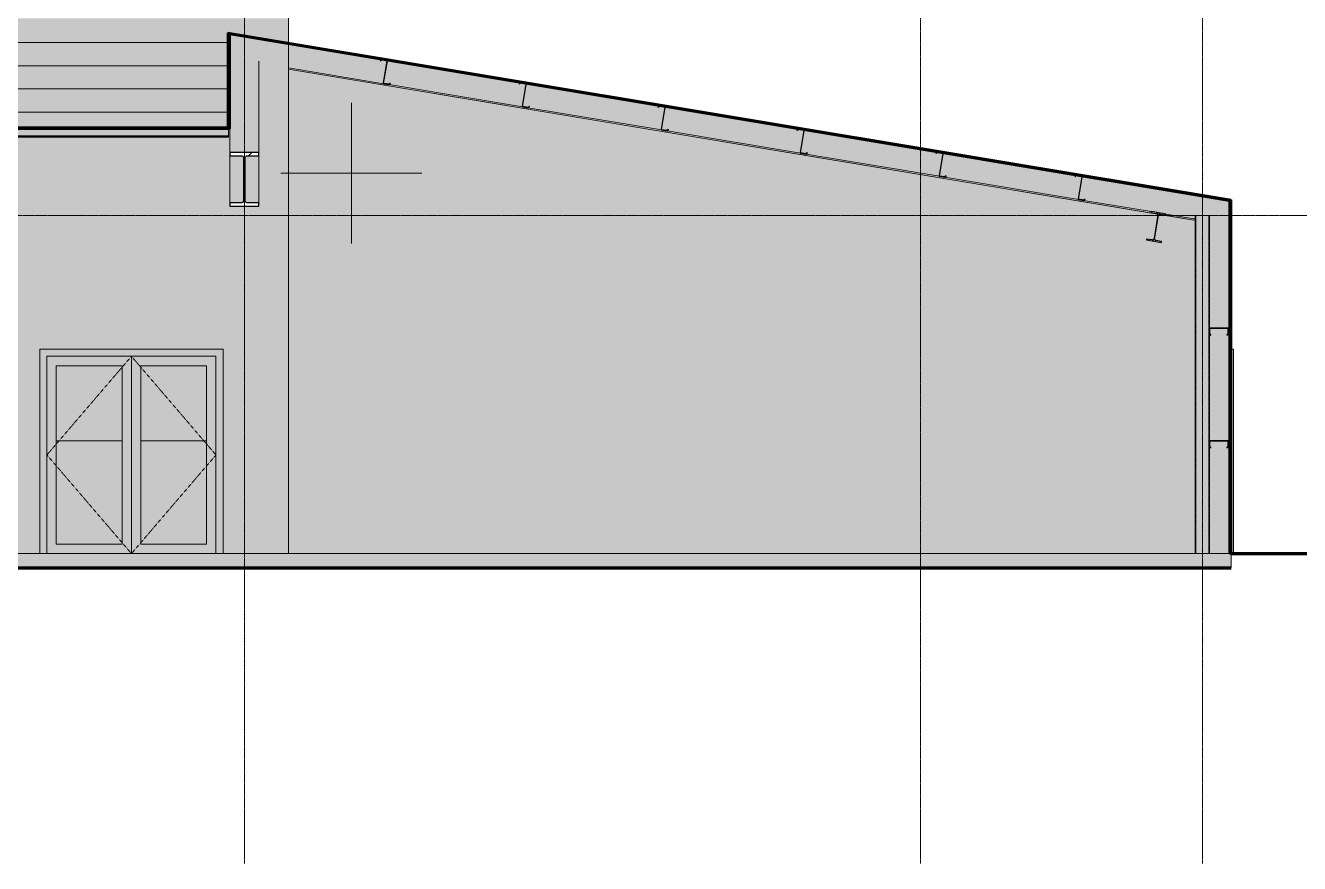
# Model space of a CAD drawing. Header units: inches. Extents: x -26493 to -15674, y -132 to 673.
# Drawn here: x -19717 to -19174, y -132 to 225 of the extents above; entities that cross this region are included whole.
import ezdxf

# ---------------------------------------------------------------- set-up
doc = ezdxf.new("R2010")
doc.units = ezdxf.units.IN
doc.header["$MEASUREMENT"] = 0
for name, pattern in [('Dash 1_16_', [0.125, 0.0625, -0.0625]), ('Grid Line 1_2_', [0.875, 0.5, -0.125, 0.125, -0.125]), ('Hidden 1_8_', [0.1875, 0.125, -0.0625])]:
    doc.linetypes.add(name, pattern=pattern)
for name, color, linetype, lineweight in [('A-DOOR', 31, 'Continuous', 13), ('A-DOOR-FRAM', 31, 'Continuous', 9), ('A-DOOR-GLAZ', 31, 'Continuous', 9), ('A-FLOR-LEVL', 51, 'Continuous', 9), ('A-ROOF', 132, 'Continuous', 13), ('A-WALL', 113, 'Continuous', 13), ('C-BLDG-PADS', 91, 'Continuous', 9), ('C-TOPO', 7, 'Continuous', 9), ('I-WALL', 2, 'Continuous', 13), ('M-HVAC-DUCT-CNTR', 70, 'Continuous', 9), ('S-BEAM', 12, 'Continuous', 9), ('S-COLS', 52, 'Continuous', 9), ('S-GRID', 1, 'Continuous', 9)]:
    doc.layers.add(name, color=color, linetype=linetype, lineweight=lineweight)
pattern_1 = [(45, (22024.778, 102), (-12.67135, 12.67135), []), (45, (22024.778, 121.2), (-12.67135, 12.67135), [])]

# ---------------------------------------------------------------- blocks, each defined once
blk = doc.blocks.new('HSS-Hollow Structural Section-Column - HSS6X6X1_4-556719-Section 7')
at = {"layer": 'S-COLS'}
for points in [[(22755.29, 0), (22755.52, 0), (22755.52, 144), (22755.05, 144), (22755.05, 0), (22755.12, 0)], [(22760.59, 0), (22760.59, 144), (22755.52, 144), (22755.52, 0)], [(22760.82, 0), (22761.05, 0), (22761.05, 144), (22760.59, 144), (22760.59, 0)]]:
    blk.add_hatch(color=256, dxfattribs=at).paths.add_polyline_path(points, flags=0)
for p, q in [((22755.05, 144), (22755.05, 0)), ((22755.52, 144), (22755.05, 144)), ((22760.59, 144), (22755.52, 144)), ((22761.05, 144), (22760.59, 144)), ((22761.05, 95.87), (22761.05, 144)), ((22761.05, 47.87), (22761.05, 93.5)), ((22761.05, 0), (22761.05, 45.5))]:
    blk.add_line(p, q, dxfattribs=at)
at = {"layer": 'S-COLS', "linetype": 'Hidden 1_8_'}
for p, q in [((22755.29, 144), (22755.29, 0)), ((22760.82, 0), (22760.82, 144))]:
    blk.add_line(p, q, dxfattribs=at)
blk = doc.blocks.new('Girt_Z - 8_D-559296-Section 7')
at = {"layer": 'S-BEAM'}
h = blk.add_hatch(color=256, dxfattribs=at)
h.paths.add_polyline_path([(22754.47, 142.02), (22754.56, 142.58), (22742.64, 144.57), (22742.58, 144.19), (22740.04, 144.57), (22739.68, 144.48), (22743.49, 143.84)], flags=0)
h.paths.add_polyline_path([(22739.02, 144.59), (22738.59, 144.86), (22736.18, 145.26), (22736.24, 145.64), (22368.8, 206.88), (22368.8, 206.29), (22738.89, 144.61)], flags=0)
h = blk.add_hatch(color=256, dxfattribs=at)
h.paths.add_polyline_path([(22754.45, 141.95), (22754.47, 142.02), (22739.66, 144.48), (22739.66, 144.41), (22743.49, 143.77)], flags=0)
h.paths.add_polyline_path([(22739.05, 144.51), (22738.98, 144.6), (22368.8, 206.29), (22368.8, 206.22), (22739.03, 144.52)], flags=0)
for p, q in [((22368.8, 206.88), (22409.37, 200.11)), ((22739.02, 144.59), (22368.8, 206.29)), ((22739.05, 144.51), (22368.8, 206.22)), ((22411.7, 199.72), (22468.55, 190.25)), ((22470.89, 189.86), (22527.74, 180.39)), ((22530.07, 180), (22586.92, 170.52)), ((22589.25, 170.13), (22646.1, 160.66)), ((22648.44, 160.27), (22705.29, 150.79)), ((22707.62, 150.41), (22736.24, 145.64)), ((22754.45, 141.95), (22739.62, 144.42)), ((22754.47, 142.02), (22739.67, 144.48)), ((22742.64, 144.57), (22754.56, 142.58)), ((22754.47, 142.02), (22754.45, 141.95)), ((22754.56, 142.58), (22754.47, 142.02))]:
    blk.add_line(p, q, dxfattribs=at)
blk = doc.blocks.new('Girt_Z - 10_D-559341-Section 7')
at = {"layer": 'S-BEAM'}
h = blk.add_hatch(dxfattribs=at)
h.set_pattern_fill('FP_3', color=256, style=0, pattern_type=2)
h.set_pattern_definition(pattern_1)
h.paths.add_polyline_path([(22411.7, 199.72), (22412.27, 200.21), (22412.2, 200.3), (22411.67, 199.84), (22409.25, 200.19), (22409.37, 200.11)], flags=0)
h.paths.add_polyline_path([(22409.25, 200.19), (22409.34, 200.26), (22409.21, 200.33)], flags=0)
h.paths.add_polyline_path([(22410.87, 209.95), (22410.75, 210.02), (22408.42, 210.41), (22407.85, 209.92), (22407.92, 209.84), (22408.45, 210.29), (22410.74, 209.91)], flags=0)
h.paths.add_polyline_path([(22410.91, 209.81), (22410.87, 209.95), (22410.78, 209.88)], flags=0)
h.paths.add_polyline_path([(22409.32, 200.31), (22410.91, 209.81), (22410.8, 209.82), (22409.21, 200.33)], flags=0)
at = {"layer": 'S-BEAM', "lineweight": 30}
for p, q in [((22408.42, 210.41), (22407.85, 209.92)), ((22407.85, 209.92), (22407.92, 209.84)), ((22407.92, 209.84), (22408.45, 210.29)), ((22410.75, 210.02), (22408.42, 210.41)), ((22408.45, 210.29), (22410.74, 209.91)), ((22410.8, 209.82), (22409.21, 200.33)), ((22409.32, 200.31), (22410.91, 209.81)), ((22409.37, 200.11), (22411.7, 199.72)), ((22411.67, 199.84), (22409.38, 200.22)), ((22412.2, 200.3), (22411.67, 199.84)), ((22411.7, 199.72), (22412.27, 200.21)), ((22412.27, 200.21), (22412.2, 200.3))]:
    blk.add_line(p, q, dxfattribs=at)
for centre, radius, start, end in [((22410.72, 209.84), 0.0782, 350.5377, 78.415), ((22410.72, 209.84), 0.187, 350.5377, 80.5377), ((22409.4, 200.3), 0.188, 170.5377, 260.5377), ((22409.4, 200.3), 0.0782, 170.5377, 257.4953)]:
    blk.add_arc(centre, radius, start, end, dxfattribs=at)
blk = doc.blocks.new('Girt_Z - 10_D-V44-Section 7')
at = {"layer": 'S-BEAM'}
h = blk.add_hatch(dxfattribs=at)
h.set_pattern_fill('FP_3', color=256, style=0, pattern_type=2)
h.set_pattern_definition(pattern_1)
h.paths.add_polyline_path([(22470.89, 189.86), (22471.46, 190.35), (22471.39, 190.43), (22470.86, 189.98), (22468.43, 190.33), (22468.55, 190.25)], flags=0)
h.paths.add_polyline_path([(22468.43, 190.33), (22468.52, 190.39), (22468.4, 190.47)], flags=0)
h.paths.add_polyline_path([(22470.06, 200.08), (22469.93, 200.16), (22467.6, 200.55), (22467.03, 200.06), (22467.1, 199.98), (22467.63, 200.43), (22469.92, 200.05)], flags=0)
h.paths.add_polyline_path([(22470.09, 199.94), (22470.06, 200.08), (22469.97, 200.02)], flags=0)
h.paths.add_polyline_path([(22468.51, 190.45), (22470.09, 199.94), (22469.98, 199.96), (22468.4, 190.47)], flags=0)
at = {"layer": 'S-BEAM', "lineweight": 30}
for p, q in [((22467.6, 200.55), (22467.03, 200.06)), ((22467.03, 200.06), (22467.1, 199.98)), ((22467.1, 199.98), (22467.63, 200.43)), ((22469.93, 200.16), (22467.6, 200.55)), ((22467.63, 200.43), (22469.92, 200.05)), ((22469.98, 199.96), (22468.4, 190.47)), ((22468.51, 190.45), (22470.09, 199.94)), ((22468.55, 190.25), (22470.89, 189.86)), ((22470.86, 189.98), (22468.57, 190.36)), ((22471.39, 190.43), (22470.86, 189.98)), ((22470.89, 189.86), (22471.46, 190.35)), ((22471.46, 190.35), (22471.39, 190.43))]:
    blk.add_line(p, q, dxfattribs=at)
for centre, radius, start, end in [((22469.9, 199.97), 0.0782, 350.5377, 78.415), ((22469.9, 199.97), 0.187, 350.5377, 80.5377), ((22468.58, 190.43), 0.187, 170.5377, 260.5377), ((22468.58, 190.43), 0.0782, 170.5377, 257.4953)]:
    blk.add_arc(centre, radius, start, end, dxfattribs=at)
blk = doc.blocks.new('Girt_Z - 10_D-V45-Section 7')
at = {"layer": 'S-BEAM', "lineweight": 30}
for p, q in [((22526.78, 190.68), (22526.21, 190.2)), ((22526.21, 190.2), (22526.28, 190.11)), ((22526.28, 190.11), (22526.82, 190.57)), ((22529.12, 190.29), (22526.78, 190.68)), ((22526.82, 190.57), (22529.1, 190.19)), ((22529.16, 190.1), (22527.58, 180.6)), ((22527.69, 180.58), (22529.27, 190.08)), ((22527.74, 180.39), (22530.07, 180)), ((22530.04, 180.11), (22527.75, 180.49)), ((22530.57, 180.57), (22530.04, 180.11)), ((22530.07, 180), (22530.64, 180.48)), ((22530.64, 180.48), (22530.57, 180.57))]:
    blk.add_line(p, q, dxfattribs=at)
for centre, radius, start, end in [((22529.09, 190.11), 0.0782, 350.5377, 78.415), ((22529.09, 190.11), 0.187, 350.5377, 80.5377), ((22527.77, 180.57), 0.187, 170.5377, 260.5377), ((22527.77, 180.57), 0.0782, 170.5377, 257.4953)]:
    blk.add_arc(centre, radius, start, end, dxfattribs=at)
blk = doc.blocks.new('Girt_Z - 10_D-V46-Section 7')
at = {"layer": 'S-BEAM'}
h = blk.add_hatch(dxfattribs=at)
h.set_pattern_fill('FP_3', color=256, style=0, pattern_type=2)
h.set_pattern_definition(pattern_1)
h.paths.add_polyline_path([(22589.25, 170.13), (22589.82, 170.62), (22589.75, 170.7), (22589.22, 170.25), (22586.8, 170.6), (22586.92, 170.52)], flags=0)
h.paths.add_polyline_path([(22586.8, 170.6), (22586.89, 170.66), (22586.77, 170.74)], flags=0)
h.paths.add_polyline_path([(22588.42, 180.35), (22588.3, 180.43), (22585.97, 180.82), (22585.4, 180.33), (22585.47, 180.25), (22586, 180.7), (22588.29, 180.32)], flags=0)
h.paths.add_polyline_path([(22588.46, 180.21), (22588.42, 180.35), (22588.34, 180.29)], flags=0)
h.paths.add_polyline_path([(22586.87, 170.72), (22588.46, 180.21), (22588.35, 180.23), (22586.77, 170.74)], flags=0)
at = {"layer": 'S-BEAM', "lineweight": 30}
for p, q in [((22585.97, 180.82), (22585.4, 180.33)), ((22585.4, 180.33), (22585.47, 180.25)), ((22585.47, 180.25), (22586, 180.7)), ((22588.3, 180.43), (22585.97, 180.82)), ((22586, 180.7), (22588.29, 180.32)), ((22588.35, 180.23), (22586.77, 170.74)), ((22586.87, 170.72), (22588.46, 180.21)), ((22586.92, 170.52), (22589.25, 170.13)), ((22589.22, 170.25), (22586.93, 170.63)), ((22589.75, 170.7), (22589.22, 170.25)), ((22589.25, 170.13), (22589.82, 170.62)), ((22589.82, 170.62), (22589.75, 170.7))]:
    blk.add_line(p, q, dxfattribs=at)
for centre, radius, start, end in [((22588.27, 180.24), 0.0782, 350.5377, 78.415), ((22588.27, 180.24), 0.187, 350.5377, 80.5377), ((22586.95, 170.71), 0.187, 170.5377, 260.5377), ((22586.95, 170.71), 0.0782, 170.5377, 257.4953)]:
    blk.add_arc(centre, radius, start, end, dxfattribs=at)
blk = doc.blocks.new('Girt_Z - 10_D-V47-Section 7')
at = {"layer": 'S-BEAM'}
h = blk.add_hatch(dxfattribs=at)
h.set_pattern_fill('FP_3', color=256, style=0, pattern_type=2)
h.set_pattern_definition(pattern_1)
h.paths.add_polyline_path([(22648.44, 160.27), (22649.01, 160.76), (22648.94, 160.84), (22648.41, 160.39), (22645.98, 160.73), (22646.1, 160.66), (22646.66, 160.57)], flags=0)
h.paths.add_polyline_path([(22645.98, 160.73), (22646.07, 160.8), (22645.95, 160.87)], flags=0)
h.paths.add_polyline_path([(22647.61, 170.49), (22647.49, 170.57), (22645.15, 170.95), (22644.58, 170.47), (22644.65, 170.38), (22645.18, 170.84), (22647.47, 170.46)], flags=0)
h.paths.add_polyline_path([(22647.64, 170.35), (22647.61, 170.49), (22647.52, 170.43)], flags=0)
h.paths.add_polyline_path([(22646.06, 160.86), (22647.64, 170.35), (22647.53, 170.37), (22645.95, 160.87)], flags=0)
at = {"layer": 'S-BEAM', "lineweight": 30}
for p, q in [((22645.15, 170.95), (22644.58, 170.47)), ((22644.58, 170.47), (22644.65, 170.38)), ((22644.65, 170.38), (22645.18, 170.84)), ((22647.49, 170.57), (22645.15, 170.95)), ((22645.18, 170.84), (22647.47, 170.46)), ((22647.53, 170.37), (22645.95, 160.87)), ((22646.06, 160.86), (22647.64, 170.35)), ((22646.1, 160.66), (22648.44, 160.27)), ((22648.41, 160.39), (22646.12, 160.77)), ((22648.94, 160.84), (22648.41, 160.39)), ((22648.44, 160.27), (22649.01, 160.76)), ((22649.01, 160.76), (22648.94, 160.84))]:
    blk.add_line(p, q, dxfattribs=at)
for centre, radius, start, end in [((22647.45, 170.38), 0.0782, 350.5377, 78.415), ((22647.45, 170.38), 0.188, 350.5377, 80.5377), ((22646.13, 160.84), 0.187, 170.5377, 260.5377), ((22646.13, 160.84), 0.0782, 170.5377, 257.4953)]:
    blk.add_arc(centre, radius, start, end, dxfattribs=at)
blk = doc.blocks.new('Girt_Z - 10_D-V48-Section 7')
at = {"layer": 'S-BEAM'}
h = blk.add_hatch(dxfattribs=at)
h.set_pattern_fill('FP_3', color=256, style=0, pattern_type=2)
h.set_pattern_definition(pattern_1)
h.paths.add_polyline_path([(22707.62, 150.41), (22708.19, 150.89), (22708.12, 150.98), (22707.59, 150.52), (22705.17, 150.87), (22705.29, 150.79)], flags=0)
h.paths.add_polyline_path([(22705.17, 150.87), (22705.25, 150.94), (22705.13, 151.01)], flags=0)
h.paths.add_polyline_path([(22706.79, 160.63), (22706.67, 160.7), (22704.33, 161.09), (22703.76, 160.6), (22703.84, 160.52), (22704.37, 160.97), (22706.65, 160.59)], flags=0)
h.paths.add_polyline_path([(22706.82, 160.49), (22706.79, 160.63), (22706.7, 160.56)], flags=0)
h.paths.add_polyline_path([(22705.24, 150.99), (22706.82, 160.49), (22706.72, 160.5), (22705.13, 151.01)], flags=0)
at = {"layer": 'S-BEAM', "lineweight": 30}
for p, q in [((22704.33, 161.09), (22703.76, 160.6)), ((22703.76, 160.6), (22703.84, 160.52)), ((22703.84, 160.52), (22704.37, 160.97)), ((22706.67, 160.7), (22704.33, 161.09)), ((22704.37, 160.97), (22706.65, 160.59)), ((22706.72, 160.5), (22705.13, 151.01)), ((22705.24, 150.99), (22706.82, 160.49)), ((22705.29, 150.79), (22707.62, 150.41)), ((22707.59, 150.52), (22705.3, 150.9)), ((22708.12, 150.98), (22707.59, 150.52)), ((22707.62, 150.41), (22708.19, 150.89)), ((22708.19, 150.89), (22708.12, 150.98))]:
    blk.add_line(p, q, dxfattribs=at)
for centre, radius, start, end in [((22706.64, 160.52), 0.0782, 350.5377, 78.415), ((22706.64, 160.52), 0.187, 350.5377, 80.5377), ((22705.32, 150.98), 0.188, 170.5377, 260.5377), ((22705.32, 150.98), 0.0782, 170.5377, 257.4953)]:
    blk.add_arc(centre, radius, start, end, dxfattribs=at)
blk = doc.blocks.new('Girt_Z - 10_D-559342-Section 7')
at = {"layer": 'S-BEAM'}
for points in [[(22343.07, 217.2), (22343.07, 217.59), (20676.75, 217.59), (20676.75, 217.2), (22336.8, 217.2)], [(20676.75, 216.98), (22343.07, 216.98), (22343.07, 217.2), (20676.75, 217.2), (20676.75, 217.12)], [(22343.35, 217.2), (22343.35, 217.59), (22343.07, 217.59), (22343.07, 217.2)], [(22343.35, 216.98), (22343.35, 217.2), (22343.07, 217.2), (22343.07, 216.98)], [(20676.75, 207.72), (22343.07, 207.72), (22343.07, 216.98), (20676.75, 216.98), (20676.75, 212.56)], [(22343.35, 207.72), (22343.35, 216.98), (22343.07, 216.98), (22343.07, 207.72)]]:
    blk.add_hatch(color=256, dxfattribs=at).paths.add_polyline_path(points, flags=0)
for p, q in [((22343.07, 217.59), (20676.75, 217.59)), ((22343.35, 217.59), (22343.07, 217.59)), ((22343.35, 217.59), (22343.35, 217.2)), ((22343.35, 217.2), (22343.35, 216.98)), ((22343.35, 216.98), (22343.35, 207.72))]:
    blk.add_line(p, q, dxfattribs=at)
blk = doc.blocks.new('Girt_Z - 10_D-V50-Section 7')
at = {"layer": 'S-BEAM'}
for points in [[(22343.07, 187.61), (22343.07, 187.99), (20676.75, 187.99), (20676.75, 187.61), (22336.8, 187.61)], [(21392.68, 187.39), (22343.07, 187.39), (22343.07, 187.61), (20676.75, 187.61), (20676.75, 187.39), (21387.84, 187.39)], [(21392.33, 180.94), (22343.07, 180.94), (22343.07, 187.39), (20676.75, 187.39), (20676.75, 180.94), (21387.84, 180.94)], [(22343.35, 187.61), (22343.35, 187.99), (22343.07, 187.99), (22343.07, 187.61)], [(22343.35, 187.39), (22343.35, 187.61), (22343.07, 187.61), (22343.07, 187.39)], [(22343.07, 180.94), (22343.35, 180.94), (22343.35, 187.39), (22343.07, 187.39), (22343.07, 181.42)], [(20676.75, 177.9), (22343.35, 177.9), (22343.35, 180.94), (20676.75, 180.94), (20676.75, 179.13)], [(22343.35, 177.8), (22343.35, 177.88), (20676.75, 177.88), (20676.75, 177.8), (22336.8, 177.8)], [(22343.35, 177.31), (22343.35, 177.8), (20676.75, 177.8), (20676.75, 177.31), (22336.8, 177.31)]]:
    blk.add_hatch(color=256, dxfattribs=at).paths.add_polyline_path(points, flags=0)
for p, q in [((22343.07, 187.99), (20676.75, 187.99)), ((22343.35, 187.99), (22343.07, 187.99)), ((22343.35, 187.99), (22343.35, 187.61)), ((22343.35, 187.61), (22343.35, 187.39)), ((22343.35, 187.39), (22343.35, 180.94)), ((22343.35, 180.94), (22343.35, 177.9)), ((20676.75, 177.88), (22343.35, 177.88)), ((20676.75, 177.8), (22343.35, 177.8)), ((20676.75, 177.31), (22343.35, 177.31)), ((22343.35, 177.88), (22343.35, 177.8)), ((22343.35, 177.8), (22343.35, 177.31))]:
    blk.add_line(p, q, dxfattribs=at)
blk = doc.blocks.new('W-Wide Flange - W21X166-V57-Section 7')
at = {"layer": 'S-BEAM'}
for points in [[(22356.25, 170.8), (22356.25, 209.73), (22343.85, 209.73), (22343.85, 170.8), (22356.16, 170.8)], [(22343.85, 149.37), (22348.79, 149.4), (22348.79, 169.42), (22343.85, 169.42), (22343.85, 162.41)], [(22348.79, 149.37), (22349.17, 149.46), (22349.48, 149.71), (22349.66, 150.07), (22349.68, 150.27), (22349.65, 168.75), (22349.48, 169.09), (22349.17, 169.34), (22348.79, 169.42), (22348.79, 149.39)], [(22351.32, 149.37), (22351.32, 169.42), (22350.93, 169.34), (22350.62, 169.09), (22350.45, 168.72), (22350.43, 168.52), (22350.46, 150.05), (22350.62, 149.71), (22350.93, 149.46), (22351.12, 149.39)], [(22351.32, 149.37), (22356.25, 149.37), (22356.25, 169.42), (22351.32, 169.4), (22351.32, 149.39)]]:
    blk.add_hatch(color=256, dxfattribs=at).paths.add_polyline_path(points, flags=0)
h = blk.add_hatch(dxfattribs=at)
h.set_pattern_fill('FP_3', color=256, style=0, pattern_type=2)
h.set_pattern_definition(pattern_1)
h.paths.add_polyline_path([(22343.85, 147.99), (22356.25, 147.99), (22356.25, 149.37), (22351.12, 149.39), (22350.76, 149.57), (22350.52, 149.88), (22350.43, 150.27), (22350.45, 168.72), (22350.62, 169.09), (22350.93, 169.34), (22351.32, 169.42), (22356.25, 169.42), (22356.25, 170.8), (22343.85, 170.8), (22343.85, 169.42), (22348.99, 169.4), (22349.34, 169.23), (22349.59, 168.91), (22349.68, 168.52), (22349.66, 150.07), (22349.48, 149.71), (22349.17, 149.46), (22348.79, 149.37), (22343.85, 149.37)], flags=0)
for p, q in [((22343.85, 180.94), (22343.85, 209.73)), ((22356.25, 170.8), (22356.25, 209.73)), ((22343.85, 170.8), (22343.85, 180.94)), ((22343.85, 169.42), (22343.85, 149.37)), ((22356.25, 149.37), (22356.25, 169.42))]:
    blk.add_line(p, q, dxfattribs=at)
at = {"layer": 'S-BEAM', "lineweight": 30}
for p, q in [((22356.25, 170.8), (22343.85, 170.8)), ((22343.85, 170.8), (22343.85, 169.42)), ((22343.85, 169.42), (22348.79, 169.42)), ((22349.68, 168.52), (22349.68, 150.27)), ((22350.43, 150.27), (22350.43, 168.52)), ((22351.32, 169.42), (22356.25, 169.42)), ((22356.25, 169.42), (22356.25, 170.8)), ((22348.79, 149.37), (22343.85, 149.37)), ((22343.85, 149.37), (22343.85, 147.99)), ((22343.85, 147.99), (22356.25, 147.99)), ((22356.25, 149.37), (22351.32, 149.37)), ((22356.25, 147.99), (22356.25, 149.37))]:
    blk.add_line(p, q, dxfattribs=at)
at = {"layer": 'S-BEAM', "lineweight": 30, "flags": 128}
for points in [[(22348.79, 169.42), (22348.99, 169.4), (22349.17, 169.34), (22349.34, 169.23), (22349.48, 169.09), (22349.59, 168.91), (22349.66, 168.72), (22349.68, 168.52)], [(22350.43, 168.52), (22350.45, 168.72), (22350.52, 168.91), (22350.62, 169.09), (22350.76, 169.23), (22350.93, 169.34), (22351.12, 169.4), (22351.32, 169.42)], [(22349.68, 150.27), (22349.66, 150.07), (22349.59, 149.88), (22349.48, 149.71), (22349.34, 149.57), (22349.17, 149.46), (22348.99, 149.39), (22348.79, 149.37)], [(22351.32, 149.37), (22351.12, 149.39), (22350.93, 149.46), (22350.76, 149.57), (22350.62, 149.71), (22350.52, 149.88), (22350.45, 150.07), (22350.43, 150.27)]]:
    blk.add_lwpolyline(points, dxfattribs=at)
blk = doc.blocks.new('W-Wide Flange - W12X26-556729-Section 7')
at = {"layer": 'S-BEAM'}
h = blk.add_hatch(dxfattribs=at)
h.set_pattern_fill('FP_3', color=256, style=0, pattern_type=2)
h.set_pattern_definition(pattern_1)
h.paths.add_polyline_path([(22740.63, 132.52), (22740.69, 132.89), (22738.28, 133.29), (22737.84, 133.57), (22737.72, 134.08), (22739.38, 144.04), (22739.66, 144.48), (22740.17, 144.6), (22742.58, 144.19), (22742.64, 144.57), (22736.24, 145.64), (22736.18, 145.26), (22738.59, 144.86), (22739.03, 144.58), (22739.15, 144.07), (22737.49, 134.12), (22737.22, 133.67), (22736.71, 133.55), (22734.29, 133.96), (22734.23, 133.58)], flags=0)
at = {"layer": 'S-BEAM', "lineweight": 30}
for p, q in [((22736.24, 145.64), (22736.18, 145.26)), ((22736.18, 145.26), (22738.59, 144.86)), ((22742.64, 144.57), (22736.24, 145.64)), ((22739.15, 144.07), (22737.49, 134.12)), ((22737.72, 134.08), (22739.38, 144.04)), ((22740.17, 144.6), (22742.58, 144.19)), ((22742.58, 144.19), (22742.64, 144.57)), ((22734.29, 133.96), (22734.23, 133.58)), ((22734.23, 133.58), (22740.63, 132.52)), ((22736.71, 133.55), (22734.29, 133.96)), ((22740.69, 132.89), (22738.28, 133.29)), ((22740.63, 132.52), (22740.69, 132.89))]:
    blk.add_line(p, q, dxfattribs=at)
for centre, start, end in [((22738.48, 144.19), 350.5377, 80.5377), ((22740.05, 143.92), 80.5377, 170.5377), ((22736.82, 134.23), 260.5377, 350.5377), ((22738.39, 133.97), 170.5377, 260.5377)]:
    blk.add_arc(centre, 0.684, start, end, dxfattribs=at)
blk = doc.blocks.new('Girt_C - 8_D-560233-Section 7')
at = {"layer": 'S-BEAM', "lineweight": 30}
for p, q in [((22761.05, 95.87), (22761.05, 93.5)), ((22761.05, 93.5), (22761.63, 93.02)), ((22761.16, 93.55), (22761.16, 95.87)), ((22761.7, 93.1), (22761.16, 93.55)), ((22768.87, 96.05), (22761.24, 96.05)), ((22761.24, 95.95), (22768.87, 95.95)), ((22761.63, 93.02), (22761.7, 93.1)), ((22768.94, 93.55), (22768.41, 93.1)), ((22768.41, 93.1), (22768.48, 93.02)), ((22768.48, 93.02), (22769.05, 93.5)), ((22768.94, 95.87), (22768.94, 93.55)), ((22769.05, 93.5), (22769.05, 95.87))]:
    blk.add_line(p, q, dxfattribs=at)
for centre, radius, start, end in [((22761.24, 95.87), 0.188, 90, 180), ((22761.24, 95.87), 0.0782, 90, 177.8773), ((22768.87, 95.87), 0.188, 0, 90), ((22768.87, 95.87), 0.0782, 3.0424, 90)]:
    blk.add_arc(centre, radius, start, end, dxfattribs=at)
blk = doc.blocks.new('Girt_C - 8_D-V58-Section 7')
at = {"layer": 'S-BEAM'}
h = blk.add_hatch(dxfattribs=at)
h.set_pattern_fill('FP_3', color=256, style=0, pattern_type=2)
h.set_pattern_definition(pattern_1)
h.paths.add_polyline_path([(22761.63, 45.02), (22761.7, 45.1), (22761.16, 45.55), (22761.11, 48), (22761.05, 47.87), (22761.05, 45.5)], flags=0)
h.paths.add_polyline_path([(22768.48, 45.02), (22769.05, 45.5), (22769, 48), (22768.94, 47.87), (22768.94, 45.55), (22768.41, 45.1)], flags=0)
h.paths.add_polyline_path([(22761.19, 47.92), (22761.24, 48.05), (22761.11, 48)], flags=0)
h.paths.add_polyline_path([(22768.92, 47.92), (22769, 48), (22768.87, 48.05)], flags=0)
h.paths.add_polyline_path([(22768.87, 47.95), (22768.87, 48.05), (22761.24, 48.05), (22761.24, 47.95), (22762.86, 47.95)], flags=0)
at = {"layer": 'S-BEAM', "lineweight": 30}
for p, q in [((22761.05, 47.87), (22761.05, 45.5)), ((22761.05, 45.5), (22761.63, 45.02)), ((22761.16, 45.55), (22761.16, 47.87)), ((22761.7, 45.1), (22761.16, 45.55)), ((22768.87, 48.05), (22761.24, 48.05)), ((22761.24, 47.95), (22768.87, 47.95)), ((22761.63, 45.02), (22761.7, 45.1)), ((22768.94, 45.55), (22768.41, 45.1)), ((22768.41, 45.1), (22768.48, 45.02)), ((22768.48, 45.02), (22769.05, 45.5)), ((22768.94, 47.87), (22768.94, 45.55)), ((22769.05, 45.5), (22769.05, 47.87))]:
    blk.add_line(p, q, dxfattribs=at)
for centre, radius, start, end in [((22761.24, 47.87), 0.188, 90, 180), ((22761.24, 47.87), 0.0782, 90, 177.8773), ((22768.87, 47.87), 0.188, 0, 90), ((22768.87, 47.87), 0.0782, 3.0424, 90)]:
    blk.add_arc(centre, radius, start, end, dxfattribs=at)
blk = doc.blocks.new('Double-Glass 1 - 72_ x 84_-496146-Section 7')
at = {"layer": 'A-DOOR'}
blk.add_hatch(color=256, dxfattribs=at).paths.add_polyline_path([(22770.34, 0), (22770.34, 84), (22769.55, 84), (22769.55, 0)], flags=0)
at = {"layer": 'A-DOOR-FRAM', "lineweight": 13}
blk.add_hatch(color=256, dxfattribs=at).paths.add_polyline_path([(22770.34, 0), (22771.34, 0), (22771.34, 87), (22770.34, 87), (22770.34, 11.96)], flags=0)
at = {"layer": 'A-DOOR', "lineweight": 9}
for p, q in [((22769.55, 84), (22770.34, 84)), ((22770.34, 84), (22770.34, 0))]:
    blk.add_line(p, q, dxfattribs=at)
at = {"layer": 'A-DOOR-FRAM'}
for p, q in [((22770.34, 0), (22770.34, 87)), ((22770.34, 87), (22771.34, 87)), ((22771.34, 87), (22771.34, 0))]:
    blk.add_line(p, q, dxfattribs=at)
blk = doc.blocks.new('Double-Glass 1 - 72_ x 84_-503867-Section 7')
at = {"layer": 'A-DOOR'}
h = blk.add_hatch(color=256, dxfattribs=at)
h.paths.add_polyline_path([(22265.95, 0), (22337.95, 0), (22337.95, 84), (22265.95, 84), (22265.95, 78.83)], flags=0)
h.paths.add_polyline_path([(22297.95, 4), (22269.95, 4), (22269.95, 80), (22297.95, 80), (22297.95, 78.83)], flags=0)
h.paths.add_polyline_path([(22305.95, 4), (22305.95, 80), (22333.95, 80), (22333.95, 4)], flags=0)
at = {"layer": 'A-DOOR-FRAM', "lineweight": 13}
blk.add_hatch(color=256, dxfattribs=at).paths.add_polyline_path([(22265.95, 0), (22265.95, 84), (22337.95, 84), (22337.95, 0), (22340.95, 0), (22340.95, 87), (22262.95, 87), (22262.95, 0)], flags=0)
at = {"layer": 'A-DOOR-GLAZ', "lineweight": 13}
for points in [[(22269.95, 4), (22297.95, 4), (22297.95, 80), (22269.95, 80), (22269.95, 8.5)], [(22333.95, 4), (22333.95, 80), (22305.95, 80), (22305.95, 4)]]:
    blk.add_hatch(color=256, dxfattribs=at).paths.add_polyline_path(points, flags=0)
at = {"layer": 'A-DOOR', "linetype": 'Dash 1_16_', "lineweight": 9}
for p, q in [((22301.95, 84), (22265.95, 42)), ((22301.95, 84), (22337.95, 42)), ((22301.95, 0), (22265.95, 42)), ((22337.95, 42), (22301.95, 0))]:
    blk.add_line(p, q, dxfattribs=at)
at = {"layer": 'A-DOOR', "lineweight": 9}
for p, q in [((22301.95, 84), (22301.95, 0)), ((22269.95, 4), (22269.95, 80)), ((22269.95, 80), (22297.95, 80)), ((22297.95, 80), (22297.95, 4)), ((22305.95, 4), (22305.95, 80)), ((22305.95, 80), (22333.95, 80)), ((22333.95, 80), (22333.95, 4)), ((22297.95, 4), (22269.95, 4)), ((22333.95, 4), (22305.95, 4))]:
    blk.add_line(p, q, dxfattribs=at)
at = {"layer": 'A-DOOR-FRAM'}
for p, q in [((22340.95, 87), (22262.95, 87)), ((22262.95, 87), (22262.95, 0)), ((22340.95, 0), (22340.95, 87)), ((22265.95, 0), (22265.95, 84)), ((22265.95, 84), (22337.95, 84)), ((22337.95, 84), (22337.95, 0))]:
    blk.add_line(p, q, dxfattribs=at)
blk = doc.blocks.new('Girt_Z - 8_D-V66-Section 7')
at = {"layer": 'S-BEAM'}
for p, q in [((22269.95, 47.95), (22297.95, 47.95)), ((22305.95, 47.95), (22333.95, 47.95))]:
    blk.add_line(p, q, dxfattribs=at)

msp = doc.modelspace()

# ---------------------------------------------------------------- hatches: boundary and pattern name
at = {"layer": 'A-ROOF', "transparency": 33554611}
for points in [[(-19203.37, 150.09), (-19203.37, 150.57), (-19630.64, 221.78), (-19630.64, 221.3), (-19249.58, 157.79)], [(-19630.64, 180.94), (-19630.64, 181.42), (-21315.94, 181.42), (-21315.94, 180.94), (-19636.91, 180.94)]]:
    msp.add_hatch(color=256, dxfattribs=at).paths.add_polyline_path(points, flags=0)
at = {"layer": 'A-WALL', "transparency": 33554611}
for points in [[(-19629.85, 180.94), (-19629.85, 221.17), (-19630.64, 221.3), (-19630.64, 180.94)], [(-19204.15, 0), (-19203.37, 0), (-19203.37, 150.09), (-19204.15, 150.22), (-19204.15, 11.96)]]:
    msp.add_hatch(color=256, dxfattribs=at).paths.add_polyline_path(points, flags=0)
at = {"layer": 'C-BLDG-PADS'}
h = msp.add_hatch(dxfattribs=at)
h.set_pattern_fill('FP_4', color=256, style=0, pattern_type=2)
h.set_pattern_definition([(50, (22024.778, 102), (36.723345, -3.213014), [3.84, -42.24]), (355, (22024.778, 102), (-7.104428, 38.512744), [3.072, -33.792]), (100.451, (22027.838, 101.732), (29.62024, 35.299556), [3.263, -35.898]), (46.184, (22024.78, 112.24), (54.6425, -8.47523), [5.76, -63.36]), (96.636, (22029.33, 111.534), (47.85396, 49.87521), [4.895, -53.848]), (351.184, (22024.78, 112.24), (47.85529, 49.87485), [4.608, -50.688]), (21, (22029.898, 109.68), (30.561262, -20.613996), [3.84, -42.24]), (326, (22029.898, 109.68), (12.457676, 37.1283), [3.072, -33.792]), (71.451, (22032.445, 107.962), (43.02001, 16.51351), [3.263, -35.898]), (37.5, (22024.778, 102), (0.6227993, 17.0442797), [1.69, -31.693, 1.69, -32.614, -33.92]), (37.5, (22024.778, 102), (0.6227993, 17.0442797), [-67.686, 1.69, -32.23]), (7.5, (22024.778, 102), (13.4694035, 20.193871), [1.69, -17.869, 1.69, -30.925, -12.928]), (7.5, (22024.778, 102), (13.4694035, 20.193871), [-52.173, 1.69, -11.238]), (327.5, (22013.36, 102), (27.3316772, -1.155216), [1.69, -11.11, 1.69, -38.246, -52.992]), (327.5, (22013.36, 102), (27.3316772, -1.155216), [-52.736, 1.69, -51.302]), (317.5, (22008.24, 102), (29.85903, 5.12498), [1.69, -14.95, 1.69, -24.832, -37.632]), (317.5, (22008.24, 102), (29.85903, 5.12498), [-43.162, 1.69, -35.942])])
h.paths.add_polyline_path([(-19249.58, -6), (-19203.37, -6), (-19203.37, 0), (-21315.94, 0), (-21315.94, -6), (-19404.51, -6)], flags=0)
at = {"layer": 'I-WALL'}
h = msp.add_hatch(color=256, dxfattribs=at)
h.paths.add_polyline_path([(-20841.65, 0), (-19710.76, 0), (-19710.76, 87), (-19632.76, 87), (-19632.76, 0), (-19604.9, 0), (-19604.9, 217.01), (-19629.85, 221.17), (-19629.85, 209.73), (-19617.45, 209.73), (-19617.45, 147.99), (-19629.85, 147.99), (-19629.85, 180.94), (-19630.35, 180.94), (-19630.35, 177.31), (-19728.06, 177.31), (-19728.06, 149), (-19857.45, 149), (-19857.45, 147.99), (-19869.85, 147.99), (-19869.85, 149), (-20097.45, 149), (-20097.45, 147.99), (-20109.85, 147.99), (-20109.85, 149), (-20337.45, 149), (-20337.45, 147.99), (-20349.85, 147.99), (-20349.85, 149), (-20577.45, 149), (-20577.45, 147.99), (-20589.85, 147.99), (-20589.85, 149), (-20817.45, 149), (-20817.45, 147.99), (-20829.85, 147.99), (-20829.85, 149), (-20841.65, 149), (-20841.65, 11.96)], flags=0)
h.paths.add_polyline_path([(-19604.9, 217.49), (-19604.9, 228), (-20841.65, 228), (-20841.65, 220.35), (-19630.64, 220.35), (-19630.64, 221.78), (-19605.65, 217.62)], flags=0)
h = msp.add_hatch(color=256, dxfattribs=at)
h.paths.add_polyline_path([(-19604.9, 217.01), (-19604.9, 217.49), (-19630.64, 221.78), (-19630.64, 221.3), (-19605.65, 217.14)], flags=0)
h.paths.add_polyline_path([(-20101.7, 217.59), (-19630.64, 217.59), (-19630.64, 220.35), (-20841.65, 220.35), (-20841.65, 217.59), (-20121.07, 217.59)], flags=0)
msp.add_hatch(color=256, dxfattribs=at).paths.add_polyline_path([(-19629.85, 180.94), (-19629.85, 221.17), (-19630.64, 221.3), (-19630.64, 217.59), (-19630.35, 217.59), (-19630.35, 180.94)], flags=0)
h = msp.add_hatch(color=256, dxfattribs=at)
h.paths.add_polyline_path([(-19212.47, 96.05), (-19204.84, 96.05), (-19204.84, 95.95), (-19212.47, 95.95)], flags=0)
h.paths.add_polyline_path([(-19212.6, 96), (-19212.47, 96.05), (-19212.54, 95.95)], flags=0)
h.paths.add_polyline_path([(-19212.47, 48.05), (-19204.84, 48.05), (-19204.84, 47.95), (-19212.47, 47.95)], flags=0)
h.paths.add_polyline_path([(-19212.6, 48), (-19212.47, 48.05), (-19212.54, 47.95)], flags=0)
h.paths.add_polyline_path([(-19604.9, 0), (-19218.65, 0), (-19218.65, 144), (-19212.65, 144), (-19212.6, 96), (-19212.54, 95.87), (-19212.54, 93.55), (-19212.01, 93.1), (-19212.08, 93.02), (-19212.65, 93.5), (-19212.6, 48), (-19212.54, 47.87), (-19212.54, 45.55), (-19212.01, 45.1), (-19212.08, 45.02), (-19212.65, 45.5), (-19212.65, 0), (-19204.15, 0), (-19204.15, 150.22), (-19266.91, 160.63), (-19267.05, 160.59), (-19269.37, 160.95), (-19269.87, 160.52), (-19269.94, 160.6), (-19269.37, 161.09), (-19326.1, 170.49), (-19326.24, 170.46), (-19328.55, 170.81), (-19329.05, 170.38), (-19329.12, 170.47), (-19328.55, 170.95), (-19385.28, 180.35), (-19385.42, 180.32), (-19387.74, 180.68), (-19388.24, 180.25), (-19388.31, 180.33), (-19387.74, 180.82), (-19444.47, 190.22), (-19444.6, 190.19), (-19446.92, 190.54), (-19447.42, 190.11), (-19447.49, 190.2), (-19446.92, 190.68), (-19503.65, 200.08), (-19503.79, 200.05), (-19506.11, 200.4), (-19506.6, 199.98), (-19506.68, 200.06), (-19506.11, 200.55), (-19562.83, 209.95), (-19562.97, 209.91), (-19565.29, 210.27), (-19565.79, 209.84), (-19565.86, 209.92), (-19565.29, 210.41), (-19604.9, 217.01), (-19604.9, 206.88), (-19564.46, 200.19), (-19564.32, 200.22), (-19562, 199.87), (-19561.5, 200.3), (-19561.43, 200.21), (-19562, 199.72), (-19505.27, 190.33), (-19505.14, 190.36), (-19502.82, 190), (-19502.32, 190.43), (-19502.25, 190.35), (-19502.82, 189.86), (-19446.09, 180.46), (-19445.96, 180.49), (-19443.63, 180.14), (-19443.14, 180.57), (-19443.06, 180.48), (-19443.63, 180), (-19386.91, 170.6), (-19386.77, 170.63), (-19384.45, 170.28), (-19383.95, 170.7), (-19383.88, 170.62), (-19384.45, 170.13), (-19327.72, 160.73), (-19327.59, 160.77), (-19325.27, 160.41), (-19324.77, 160.84), (-19324.7, 160.76), (-19325.27, 160.27), (-19268.54, 150.87), (-19268.4, 150.9), (-19266.06, 150.57), (-19265.58, 150.98), (-19265.51, 150.89), (-19266.08, 150.41), (-19219.15, 142.58), (-19219.25, 141.95), (-19234.09, 144.42), (-19234.33, 144.04), (-19235.99, 134.08), (-19235.84, 133.55), (-19235.42, 133.29), (-19233.01, 132.89), (-19233.07, 132.52), (-19239.47, 133.58), (-19239.41, 133.96), (-19236.88, 133.58), (-19236.49, 133.67), (-19236.21, 134.12), (-19234.55, 144.07), (-19234.67, 144.52), (-19604.9, 206.22), (-19604.9, 11.96)], flags=0)
h.paths.add_polyline_path([(-19204.71, 48), (-19204.8, 47.95), (-19204.84, 48.05), (-19204.76, 48.02)], flags=0)
h.paths.add_polyline_path([(-19205.23, 45.02), (-19205.3, 45.1), (-19204.76, 45.55), (-19204.71, 48), (-19204.65, 47.87), (-19204.65, 45.5), (-19204.84, 45.34)], flags=0)
h.paths.add_polyline_path([(-19204.71, 96), (-19204.8, 95.95), (-19204.84, 96.05), (-19204.76, 96.02)], flags=0)
h.paths.add_polyline_path([(-19205.23, 93.02), (-19205.3, 93.1), (-19204.76, 93.55), (-19204.71, 96), (-19204.65, 95.87), (-19204.65, 93.5), (-19204.84, 93.34)], flags=0)
h.paths.add_polyline_path([(-19268.54, 150.87), (-19268.54, 150.99), (-19268.5, 150.9)], flags=0)
h.paths.add_polyline_path([(-19268.46, 150.99), (-19268.57, 151.01), (-19266.99, 160.5), (-19266.88, 160.49), (-19268.46, 151.01)], flags=0)
h.paths.add_polyline_path([(-19266.88, 160.49), (-19266.96, 160.59), (-19266.91, 160.59), (-19266.89, 160.5)], flags=0)
h.paths.add_polyline_path([(-19327.72, 160.73), (-19327.73, 160.86), (-19327.68, 160.77)], flags=0)
h.paths.add_polyline_path([(-19327.65, 160.86), (-19327.76, 160.87), (-19326.17, 170.37), (-19326.07, 170.35), (-19327.65, 160.87)], flags=0)
h.paths.add_polyline_path([(-19326.07, 170.35), (-19326.14, 170.46), (-19326.09, 170.46), (-19326.07, 170.37)], flags=0)
h.paths.add_polyline_path([(-19386.91, 170.6), (-19386.91, 170.72), (-19386.86, 170.63)], flags=0)
h.paths.add_polyline_path([(-19386.83, 170.72), (-19386.94, 170.74), (-19385.36, 180.23), (-19385.25, 180.21), (-19386.83, 170.74)], flags=0)
h.paths.add_polyline_path([(-19385.25, 180.21), (-19385.33, 180.32), (-19385.27, 180.32), (-19385.25, 180.23)], flags=0)
h.paths.add_polyline_path([(-19446.09, 180.46), (-19446.09, 180.58), (-19446.05, 180.49)], flags=0)
h.paths.add_polyline_path([(-19446.02, 180.58), (-19446.12, 180.6), (-19444.54, 190.1), (-19444.43, 190.08), (-19446.01, 180.6)], flags=0)
h.paths.add_polyline_path([(-19444.43, 190.08), (-19444.51, 190.19), (-19444.46, 190.19), (-19444.44, 190.1)], flags=0)
h.paths.add_polyline_path([(-19505.27, 190.33), (-19505.28, 190.45), (-19505.23, 190.36)], flags=0)
h.paths.add_polyline_path([(-19505.2, 190.45), (-19505.31, 190.47), (-19503.72, 199.96), (-19503.62, 199.94), (-19505.2, 190.47)], flags=0)
h.paths.add_polyline_path([(-19503.62, 199.94), (-19503.69, 200.05), (-19503.64, 200.05), (-19503.62, 199.96)], flags=0)
h.paths.add_polyline_path([(-19564.46, 200.19), (-19564.46, 200.31), (-19564.41, 200.22)], flags=0)
h.paths.add_polyline_path([(-19564.38, 200.31), (-19564.49, 200.33), (-19562.91, 209.82), (-19562.8, 209.81), (-19564.38, 200.33)], flags=0)
h.paths.add_polyline_path([(-19562.8, 209.81), (-19562.88, 209.91), (-19562.83, 209.91), (-19562.8, 209.82)], flags=0)

# ---------------------------------------------------------------- linework, layer by layer
at = {"layer": 'A-FLOR-LEVL', "linetype": 'Grid Line 1_2_'}
for p, q in [((-21547.6, 144), (-18810.83, 144)), ((-21547.6, 0), (-18810.83, 0))]:
    msp.add_line(p, q, dxfattribs=at)
at = {"layer": 'A-ROOF', "lineweight": 50}
for p, q in [((-19203.37, 150.57), (-19630.64, 221.78)), ((-19630.64, 221.78), (-19630.64, 221.3)), ((-19629.85, 221.17), (-19203.37, 150.09)), ((-19630.64, 181.42), (-21315.94, 181.42)), ((-21315.94, 180.94), (-19630.64, 180.94)), ((-19630.64, 180.94), (-19630.64, 180.94)), ((-19203.37, 150.09), (-19203.37, 150.57))]:
    msp.add_line(p, q, dxfattribs=at)
at = {"layer": 'A-ROOF'}
msp.add_line((-19203.37, 150.09), (-19203.37, 150.57), dxfattribs=at)
at = {"layer": 'A-WALL', "lineweight": 50}
for p, q in [((-19630.64, 221.3), (-19630.64, 180.94)), ((-19629.85, 180.94), (-19629.85, 221.17)), ((-19630.64, 180.94), (-19629.85, 180.94)), ((-19204.15, 150.22), (-19204.15, 0)), ((-19203.37, 0), (-19203.37, 150.09)), ((-19204.15, 0), (-19203.37, 0))]:
    msp.add_line(p, q, dxfattribs=at)
at = {"layer": 'A-WALL'}
for p, q in [((-19629.85, 221.17), (-19630.64, 221.3)), ((-19629.85, 219.87), (-19630.64, 219.87)), ((-19203.37, 150.09), (-19203.37, 150.09)), ((-19204.15, 84), (-19203.37, 84))]:
    msp.add_line(p, q, dxfattribs=at)
at = {"layer": 'C-BLDG-PADS', "lineweight": 13}
for p, q in [((-19204.15, 0), (-21315.94, 0)), ((-19203.37, -6), (-19203.37, 0)), ((-21315.94, -6), (-19203.37, -6))]:
    msp.add_line(p, q, dxfattribs=at)
at = {"layer": 'C-TOPO', "lineweight": 70}
for p, q in [((-19203.37, 0), (-18939.72, 0)), ((-19859.84, -6.01), (-19224.17, -6.01)), ((-19224.17, -6.01), (-19209.15, -6.01)), ((-19209.15, -6.01), (-19203.37, -6.01))]:
    msp.add_line(p, q, dxfattribs=at)
at = {"layer": 'C-TOPO'}
for p, q in [((-18939.72, 0), (-19203.37, 0)), ((-19224.18, -6.01), (-19859.84, -6.01)), ((-19209.15, -6.01), (-19224.18, -6.01)), ((-19209.15, -6.01), (-19203.37, -6.01))]:
    msp.add_line(p, q, dxfattribs=at)
at = {"layer": 'I-WALL'}
for p, q in [((-19604.9, 217.04), (-19604.9, 228)), ((-19604.9, 0), (-19604.9, 217.01))]:
    msp.add_line(p, q, dxfattribs=at)
at = {"layer": 'M-HVAC-DUCT-CNTR'}
for p, q in [((-19578.08, 132), (-19578.08, 192)), ((-19608.08, 162), (-19548.08, 162))]:
    msp.add_line(p, q, dxfattribs=at)
at = {"layer": 'S-GRID', "linetype": 'Grid Line 1_2_'}
for p, q in [((-19623.65, -132), (-19623.65, 609)), ((-19335.65, -132), (-19335.65, 609)), ((-19215.65, -132), (-19215.65, 609))]:
    msp.add_line(p, q, dxfattribs=at)

# ---------------------------------------------------------------- block references
at = {"layer": 'A-DOOR'}
for name in ['Double-Glass 1 - 72_ x 84_-503867-Section 7', 'Double-Glass 1 - 72_ x 84_-496146-Section 7']:
    msp.add_blockref(name, (-41973.71, 0), dxfattribs=at)
at = {"layer": 'S-BEAM'}
for name, p in [('Girt_Z - 10_D-559342-Section 7', (-41973.71, 0)), ('Girt_Z - 10_D-559342-Section 7', (-41973.71, -9.86)), ('W-Wide Flange - W21X166-V57-Section 7', (-41973.71, 0)), ('Girt_Z - 8_D-559296-Section 7', (-41973.71, 0)), ('Girt_Z - 10_D-559341-Section 7', (-41973.71, 0)), ('Girt_Z - 10_D-559342-Section 7', (-41973.71, -19.73)), ('Girt_Z - 10_D-V44-Section 7', (-41973.71, 0)), ('Girt_Z - 10_D-V45-Section 7', (-41973.71, 0)), ('Girt_Z - 10_D-V50-Section 7', (-41973.71, 0)), ('Girt_Z - 10_D-V46-Section 7', (-41973.71, 0)), ('Girt_Z - 10_D-V47-Section 7', (-41973.71, 0)), ('Girt_Z - 10_D-V48-Section 7', (-41973.71, 0)), ('W-Wide Flange - W12X26-556729-Section 7', (-41973.71, 0)), ('Girt_C - 8_D-560233-Section 7', (-41973.71, 0)), ('Girt_Z - 8_D-V66-Section 7', (-41973.71, 0)), ('Girt_C - 8_D-V58-Section 7', (-41973.71, 0))]:
    msp.add_blockref(name, p, dxfattribs=at)
at = {"layer": 'S-COLS'}
msp.add_blockref('HSS-Hollow Structural Section-Column - HSS6X6X1_4-556719-Section 7', (-41973.71, 0), dxfattribs=at)

doc.saveas('drawing.dxf')
